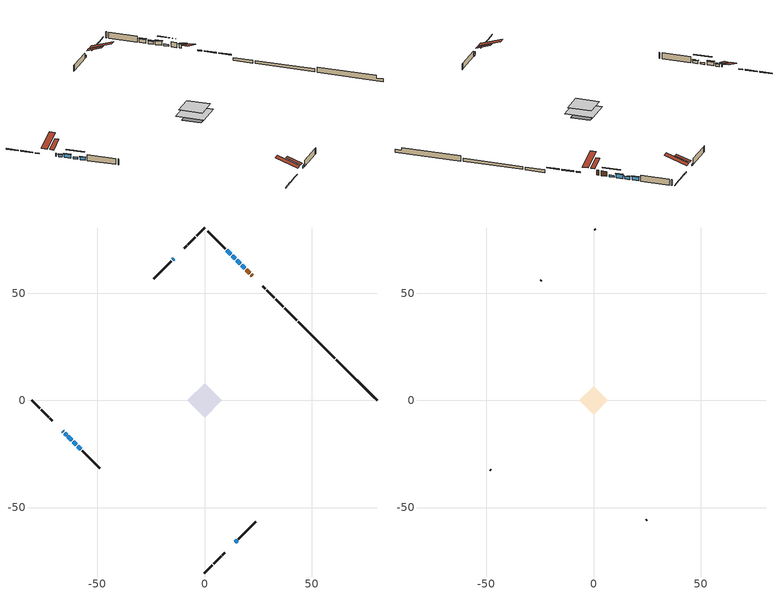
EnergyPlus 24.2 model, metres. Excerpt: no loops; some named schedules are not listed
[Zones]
conditioned space
 floor adiabatic (Floor2 construction): -5.04,0 0,5.04 5.04,0 0,-5.04 z0.91
 floor adiabatic (Floor3 construction): -3.81,0 0,3.81 3.81,0 0,-3.81 z0.91
 floor adiabatic (AdiabaticFloorConstruction): -8.03,0 0,8.03 8.03,0 0,-8.03 z0.91
 floor foundation (Slab1 construction): -4.74,0.86 -0.86,4.74 4.74,-0.86 0.86,-4.74 z-1.28
 floor foundation (Slab2 construction): -5.48,0 0,5.48 5.48,0 0,-5.48 z-1.13
 floor foundation (Slab2 construction 1): -3.13,0 0,3.13 3.13,0 0,-3.13 z-1.13
 wall outside (RimJoist1 construction): 0,-80.58 3.56,-77.02 / -80.58,0 -77.02,-3.56 / 0,80.58 -3.56,77.02 / 36.79,43.78 33.24,47.34 z0.91:1.21
 wall outside (RimJoist2 construction): 4.21,-76.36 7.75,-72.83 / -76.36,-4.21 -72.83,-7.75 / -4.21,76.36 -7.75,72.83 / 32.58,48 29.05,51.53 z0.91:1.21
 wall outside (RimJoist3 construction): 8.4,-72.17 9.55,-71.02 / -72.17,-8.4 -71.02,-9.55 / -8.4,72.17 -9.55,71.02 / 28.39,52.19 27.24,53.33 z0.91:1.21
 wall outside (AdiabaticWallConstruction 1): 22.42,58.16 21.82,58.75 / 21.17,59.41 19.47,61.1 z0.91:2.94
 wall outside (AdiabaticWallConstruction): -66.2,-14.37 -66.05,-14.53 z0.91:2.13; -65.39,-15.18 -64.42,-16.15 z0.91:1.85; -63.77,-16.81 -61.9,-18.68 / 12.25,68.32 10.38,70.19 z0.91:2.43; 18.82,61.76 17.45,63.12 / -61.24,-19.33 -59.88,-20.7 z0.91:1.67; 16.8,63.78 15,65.58 z0.91:2.59; 14.34,66.23 12.91,67.67 / -59.22,-21.36 -57.78,-22.79 z0.91:2.05; -14.37,66.2 -14.86,65.71 z0.91:1.5; 14.38,-66.2 15.2,-65.37 z0.91:1.93
 wall outside (Wall1 construction): 15.86,-64.72 24.04,-56.53 / -57.13,-23.45 -48.94,-31.63 / -15.52,65.06 -23.7,56.88 / 9.73,70.85 1.54,79.03 z0.91:3.35
 wall foundation (FoundationWall1 construction): 61.61,18.97,-1.28 61.61,18.97,0.91 78.68,1.9,0.91 78.68,1.9,-0.19 80.58,0,-0.19 80.58,0,-1.28
 wall foundation (FoundationWall2 construction): 60.95,19.62 43.71,36.87 z-1.13:0.03
 wall foundation (FoundationWall3 construction): 43.05,37.52 37.45,43.13 z-1.13:0.03
 window (WindowConstruction 8): -66.2,-14.38 -66.05,-14.53 z0.91:2.13
 window (WindowConstruction 6): -65.39,-15.18 -64.42,-16.15 z0.91:1.85
 window (WindowConstruction 7): -63.77,-16.81 -61.9,-18.68 z0.91:2.43
 window (WindowConstruction 9): 18.82,61.76 17.45,63.12 z0.91:1.67
 window (WindowConstruction 10): -61.24,-19.33 -59.88,-20.7 z0.91:1.67
 window (WindowConstruction): 16.79,63.78 15,65.58 z0.91:2.59
 window (WindowConstruction 1): 14.34,66.23 12.91,67.67 z0.91:2.05
 window (WindowConstruction 2): 12.25,68.33 10.38,70.19 z0.91:2.43
 window (WindowConstruction 3): -14.38,66.2 -14.86,65.71 z0.91:1.5
 window (WindowConstruction 4): 14.38,-66.2 15.2,-65.37 z0.91:1.92
 window (WindowConstruction 5): -59.22,-21.36 -57.78,-22.79 z0.91:2.05
 door (Door): 22.42,58.16 21.82,58.75 z0.91:2.94
 door (Door 1): 21.17,59.41 19.47,61.1 z0.91:2.94
 ceiling adiabatic (AdiabaticFloorConstruction): 0,-8.03 8.03,0 0,8.03 -8.03,0 z0.91
 roof outside (Roof2 construction): 13.72,-66.86,3.35 9.43,-62.57,5.37 8.31,-63.7,5.37 12.59,-67.99,3.35; -66.86,-13.72,3.35 -62.57,-9.43,5.37 -63.7,-8.31,5.37 -67.99,-12.59,3.35; -13.72,66.86,3.35 -9.43,62.57,5.37 -8.31,63.7,5.37 -12.59,67.99,3.35; 23.07,57.5,3.35 18.79,53.22,5.37 19.92,52.09,5.37 24.2,56.37,3.35
attic - vented
 floor to conditioned space (Floor1 construction Reversed): -6.72,0 0,6.72 6.72,0 0,-6.72 z3.35
 wall outside (Wall2 construction): 24.7,-55.88 24.93,-55.65 / -48.29,-32.29 -48.06,-32.52 / -24.36,56.22 -24.59,55.99 / 0.89,79.69 0.66,79.92 z0.91:3.35
 roof outside (Roof1 construction): 11.93,-68.64,3.35 5.39,-62.1,6.43 3.66,-63.82,6.43 10.21,-70.37,3.35; -68.64,-11.93,3.35 -62.1,-5.39,6.43 -63.82,-3.66,6.43 -70.37,-10.21,3.35; -11.93,68.64,3.35 -5.39,62.1,6.43 -3.66,63.82,6.43 -10.21,70.37,3.35; 24.86,55.72,3.35 18.31,49.17,6.43 20.04,47.45,6.43 26.58,53.99,3.35
shading: -64.28,-16.3 -65.53,-15.04 -65.83,-15.33 -64.57,-16.59 z2.05; -61.76,-18.82 -63.91,-16.67 -64.2,-16.96 -62.05,-19.11 z2.64; 15.48,65.1 20.79,59.79 21.08,60.08 15.77,65.39 z4.46; -57.9,-22.67 -63.21,-17.36 -63.5,-17.65 -58.2,-22.96 z4.46; 14.86,65.72 16.94,63.64 17.23,63.93 15.15,66.01 z2.79; 12.76,67.81 14.48,66.09 14.78,66.38 13.06,68.1 z2.25; 10.24,70.33 12.39,68.18 12.68,68.47 10.53,70.63 z2.64; -15,65.57 -14.23,66.34 -14.52,66.63 -15.29,65.86 z1.7; 15.34,-65.23 14.23,-66.34 14.52,-66.63 15.63,-65.52 z2.13; -57.64,-22.93 -59.36,-21.21 -59.65,-21.5 -57.93,-23.22 z2.25
[Building]
Building 1: Terrain=Suburbs
[Site:Location]
Erieau AUT_ON: Latitude {deg}=42.25; Longitude {deg}=-81.9; Time Zone {hr}=-5; Elevation {m}=178; Keep Site Location Information=Yes
[Site:GroundTemperature:Shallow]
5.2292, 3.30147, 3.1471, 4.0619, 7.73432, 11.3896, 14.5586, 16.5661, 16.7366, 15.1039, 12.0157, 8.47254
[Site:WaterMainsTemperature]
Calculation Method=Schedule; Temperature Schedule=mains temperature schedule
[Material] Roughness=Rough; Thermal Absorptance=0.9
Name | Thickness {m} | Conductivity {W/m-K} | Density {kg/m3} | Specific Heat {J/kg-K} | Solar Absorptance | Visible Absorptance
asphalt or fiberglass shingles | 0.00635 | 0.162714 | 1121.4 | 1465.45 | 0.4 | 0.4
ceiling loosefill ins | 0.0846667 | 0.0480833 | 16.02 | 1046.75 | 0.7 | 0.7
ceiling stud and cavity | 0.1397 | 0.1119 | 65.682 | 1177.47 | 0.7 | 0.7
concrete 4.0 in. | 0.1016 | 1.803125 | 2242.8 | 837.4 | 0.7 | 0.7
concrete 8.0 in. | 0.2032 | 1.803125 | 2242.8 | 837.4 | 0.7 | 0.7
door material | 0.04445 | 0.188738 | 512.64 | 1214.23 | 0.7 | 0.7
door material 1 | 0.04445 | 0.053851 | 512.64 | 1214.23 | 0.7 | 0.7
exterior vertical ins | 0.0313123 | 0.029427 | 32.04 | 1214.23 | 0.7 | 0.7
exterior vertical ins 1 | 0.0173067 | 0.029427 | 32.04 | 1214.23 | 0.7 | 0.7
exterior vertical ins 2 | 0.0655474 | 0.029427 | 32.04 | 1214.23 | 0.7 | 0.7
floor covering | 0.0127 | 9.015625 | 54.468 | 1339.84 | 0.6 | 0.6
floor covering 1 | 0.0127 | 0.0433444 | 54.468 | 1339.84 | 0.6 | 0.6
floor rigid ins; wall rigid ins | 0.512978 | 0.029427 | 32.04 | 1214.23 | 0.7 | 0.7
floor stud and cavity | 0.0889 | 0.340671 | 50.32683 | 1063.81 | 0.7 | 0.7
floor stud and cavity 1 | 0.0889 | 0.342986 | 50.32683 | 1063.81 | 0.7 | 0.7
floor stud and cavity 2 | 0.1397 | 1.75129 | 37.0049 | 1207.88 | 0.7 | 0.7
furniture material conditioned space 1 | 0.1524 | 0.115458 | 640.8 | 1214.23 | 0.6 | 0.6
gypsum board | 0.0127 | 0.160291 | 801 | 837.4 | 0.6 | 0.6
gypsum board 1 | 0.0127 | 0.160291 | 801 | 837.4 | 0.7 | 0.7
osb sheathing 0.5 in. | 0.0127 | 0.115458 | 512.64 | 1214.23 | 0.7 | 0.7
osb sheathing 0.75 in. | 0.01905 | 0.115458 | 512.64 | 1214.23 | 0.7 | 0.7
osb sheathing 2.0 in. | 0.0508 | 0.115458 | 512.64 | 1214.23 | 0.7 | 0.7
rim joist stud and cavity | 0.0508 | 0.107068 | 50.32683 | 1063.81 | 0.6 | 0.6
rim joist stud and cavity 1 | 0.0508 | 0.0296939 | 125.044 | 1163.47 | 0.6 | 0.6
rim joist stud and cavity 2 | 0.0508 | 0.194335 | 50.32683 | 1063.81 | 0.6 | 0.6
roof rigid ins | 0.051816 | 0.029427 | 32.04 | 1214.23 | 0.7 | 0.7
roof stud and cavity | 0.2032 | 0.213 | 78.34581 | 1123.46 | 0.7 | 0.7
slab rigid ins | 0.00124462 | 0.029427 | 32.04 | 1214.23 | 0.7 | 0.7
wall stud and cavity | 0.1397 | 0.0929022 | 139.0536 | 1170.24 | 0.7 | 0.7
wall stud and cavity 1 | 0.0889 | 6.1454 | 50.32683 | 1063.81 | 0.6 | 0.6
wall stud and cavity 2 | 0.0889 | 0.380278 | 52.3479 | 1209.89 | 0.7 | 0.7
wall stud and cavity 3 | 0.0889 | 0.391764 | 83.0341 | 1211.67 | 0.7 | 0.7
wood siding | 0.0254 | 0.102417 | 544.68 | 1172.36 | 0.4 | 0.4
wood siding 1 | 0.00254 | 0.102417 | 544.68 | 1172.36 | 0.4 | 0.4
wood siding 2; wood siding 3; wood siding 4 | 0.0254 | 0.102417 | 544.68 | 1172.36 | 0.7 | 0.7
[WindowMaterial:SimpleGlazingSystem]
Name | U-Factor {W/m2-K} | Solar Heat Gain Coefficient
WindowMaterial | 2.87988 | 0.7
WindowMaterial 1 | 2.93212 | 0.65
WindowMaterial 2 | 2.907136 | 0.68
WindowMaterial 3 | 2.99685 | 0.58
WindowMaterial 4 | 2.93155 | 0.66
WindowMaterial 5 | 2.96789 | 0.62
WindowMaterial 6 | 6.92943 | 0.69
WindowMaterial 7 | 2.95937 | 0.63
[Construction]
AdiabaticFloorConstruction: floor stud and cavity 2, floor rigid ins, osb sheathing 0.75 in., floor covering 1
AdiabaticWallConstruction: wood siding 3, wall rigid ins, wall stud and cavity 2, gypsum board
AdiabaticWallConstruction 1: wood siding 4, wall rigid ins, wall stud and cavity 2, gypsum board
Door: door material
Door 1: door material 1
Floor1 construction Reversed: gypsum board, ceiling stud and cavity, ceiling loosefill ins
Floor2 construction: floor stud and cavity, floor covering
Floor3 construction: floor stud and cavity 1, floor covering
FoundationWall1 construction; FoundationWall2 construction; FoundationWall3 construction: concrete 8.0 in., gypsum board 1
furniture construction conditioned space 1: furniture material conditioned space 1
PartitionWallConstruction: gypsum board, wall stud and cavity 3, gypsum board
RimJoist1 construction: wood siding 2, rim joist stud and cavity
RimJoist2 construction: wood siding 2, osb sheathing 2.0 in., rim joist stud and cavity 1
RimJoist3 construction: wood siding 2, rim joist stud and cavity 2
Roof1 construction: asphalt or fiberglass shingles
Roof2 construction: asphalt or fiberglass shingles, roof rigid ins, osb sheathing 0.75 in., roof stud and cavity, gypsum board
Slab1 construction: slab rigid ins, concrete 4.0 in.
Slab2 construction; Slab2 construction 1: concrete 4.0 in.
Wall1 construction: wood siding, osb sheathing 0.5 in., wall stud and cavity, gypsum board
Wall2 construction: wood siding 1, wall stud and cavity 1
WindowConstruction: WindowMaterial
WindowConstruction 1; WindowConstruction 5: WindowMaterial 1
WindowConstruction 10; WindowConstruction 9: WindowMaterial 7
WindowConstruction 2; WindowConstruction 7: WindowMaterial 2
WindowConstruction 3: WindowMaterial 3
WindowConstruction 4: WindowMaterial 4
WindowConstruction 6: WindowMaterial 5
WindowConstruction 8: WindowMaterial 6
[Zone] Multiplier=1; Part of Total Floor Area=Yes
Name | Volume {m3}
attic - vented | 45.2477
conditioned space | 542.3
[Space]
Name | Zone | Volume {m3}
attic - vented 1 | attic - vented | 45.2477
conditioned space 1 | conditioned space | 542.3
[ZoneInfiltration:EffectiveLeakageArea]
infil attic - vented 1: Zone or Space=attic - vented 1; Schedule=Always On Discrete; Effective Air Leakage Area {cm2}=4335.84; Stack Coefficient=0.000384137; Wind Coefficient=1.32423e-05
[ZoneMixing]
whole house fan mix: Zone or Space=attic - vented; Schedule=Always On Continuous; Design Flow Rate Calculation Method=Flow/Zone; Design Flow Rate {m3/s}=0; Source Zone or Space=conditioned space
[SurfaceProperty:ExposedFoundationPerimeter] Exposed Perimeter Calculation Method=TotalExposedPerimeter
Name | Total Exposed Perimeter {m}
Slab1 | 26.822
Slab2 | 24.384
Slab2 1 | 7.92501
[InternalMass] Zone or ZoneList=conditioned space; Space or SpaceList=conditioned space 1
Name | Construction | Surface Area {m2}
furniture mass conditioned space 1 | furniture construction conditioned space 1 | 132.768
partition wall mass | PartitionWallConstruction | 252.2
[Lights]
interior lighting: Zone or ZoneList or Space or SpaceList=conditioned space 1; Schedule=interior lighting schedule; Design Level Calculation Method=LightingLevel; Lighting Level {W}=343.2; Return Air Fraction=0; Fraction Radiant=0.6; Fraction Visible=0.2; Fraction Replaceable=1
[People]
occupants: Zone or ZoneList or Space or SpaceList=conditioned space 1; Number of People Schedule=occupants schedule; Number of People Calculation Method=People; Number of People=3; Fraction Radiant=0.314171; Sensible Heat Fraction=0.56303; Activity Level Schedule=occupants activity schedule; Carbon Dioxide Generation Rate {m3/s-W}=0; Enable ASHRAE 55 Comfort Warnings=No; Mean Radiant Temperature Calculation Type=EnclosureAveraged
[ElectricEquipment] Zone or ZoneList or Space or SpaceList=conditioned space 1; Design Level Calculation Method=EquipmentLevel
Name | Schedule | Design Level {W} | Fraction Latent | Fraction Radiant | Fraction Lost
clothes dryer | clothes dryer schedule | 140.772 | 0.015 | 0.081 | 0.85
clothes washer | clothes washer schedule | 32.1985 | 0.03 | 0.162 | 0.7
cooking range | cooking range schedule | 215.147 | 0.08 | 0.432 | 0.2
dishwasher | dishwasher schedule | 66.8632 | 0.3 | 0.18 | 0.4
fridge | fridge schedule | 72.9452 | 0 | 0.6 | 0
mech vent bath fan 0 | mech vent bath fan 0 schedule | 50.2 | 0 | 0 | 1
mech vent bath fan 1 | mech vent bath fan 1 schedule | 50.2 | 0 | 0 | 1
mech vent house fan | mech vent house fan schedule | 0 | 0 | 0 | 1
mech vent house fan cfis | mech vent house fan cfis schedule | 0 | 0 | 0 | 0
misc plug loads | misc plug loads schedule | 494.7 | 0.045 | 0.513 | 0.1
whole house fan | Always On Discrete | 0 | 0 | 0 | 1
[OtherEquipment] Zone or ZoneList or Space or SpaceList=conditioned space 1; Design Level Calculation Method=EquipmentLevel
Name | Fuel Type | Schedule | Design Level {W} | Fraction Latent | Fraction Radiant | Fraction Lost
clothes dryer 1 | Electricity | clothes dryer schedule | 0 | 0.015 | 0.081 | 0.85
cooking range 1 | Electricity | cooking range schedule | 0 | 0.08 | 0.432 | 0.2
general water use latent | None | general water use schedule | 62.594 | 1 | 0 | 0
general water use sensible | None | general water use schedule | -61.6891 | 0 | 0.6 | 0
mech vent house fan latent load | None | Always On Discrete | 0 | 1 | 0 | 0
mech vent house fan sensible load | None | Always On Discrete | 0 | 0 | 0 | 0
water heater energy adjustment1 | NaturalGas | Always On Discrete | 0.01 | 0 | 0 | 1
[ZoneInfiltration:DesignFlowRate] Zone or ZoneList or Space or SpaceList=conditioned space 1; Schedule=Always On Discrete; Design Flow Rate Calculation Method=Flow/Zone; Design Flow Rate {m3/s}=0
infil flow; natural vent flow; whole house fan flow
[Foundation:Kiva] Initial Indoor Air Temperature {C}=18; Wall Depth Below Slab {m}=0.2032; Custom Block X Position 1 {m}=0.2159; Custom Block Z Position 1 {m}=0
Name | Wall Height Above Grade {m} | Custom Block Material Name 1 | Custom Block Depth 1 {m}
Foundation Kiva 1 | 0.90998 | exterior vertical ins | 2.189988
Foundation Kiva 2 | 0.0300228 | exterior vertical ins 1 | 1.16001
Foundation Kiva 3 | 0.0300228 | exterior vertical ins 2 | 1.16001
[Foundation:Kiva:Settings]
Soil Conductivity {W/m-K}=0.849921; Soil Density {kg/m3}=1842.3; Soil Specific Heat {J/kg-K}=418.7; Ground Solar Absorptivity=0.9; Ground Thermal Absorptivity=0.9; Ground Surface Roughness {m}=0.03; Far-Field Width {m}=40; Deep-Ground Boundary Condition=ZeroFlux; Deep-Ground Depth {m}=40; Minimum Cell Dimension {m}=0.2; Maximum Cell Growth Coefficient=3; Simulation Timestep=Timestep
[Exterior:Lights]
exterior lighting: Schedule=exterior lighting schedule; Design Level {W}=75.6
[Schedule:Constant]
Name | Hourly Value
Always On Continuous; mech vent house fan schedule; mech vent house fan cfis schedule; Always On Discrete | 1
occupants activity schedule | 117.228
fridge schedule | 0
[Schedule:Week:Daily]
interior lighting schedule Week Rule - Jan1-Jan27: interior lighting schedule day, interior lighting schedule day, interior lighting schedule day, interior lighting schedule day, interior lighting schedule day, interior lighting schedule day, interior lighting schedule day, interior lighting schedule default day, interior lighting schedule default day, interior lighting schedule default day, interior lighting schedule default day, interior lighting schedule default day
interior lighting schedule Week Rule - Jan28-Feb3: interior lighting schedule day, interior lighting schedule day, interior lighting schedule day, interior lighting schedule day, interior lighting schedule day 1, interior lighting schedule day 1, interior lighting schedule day 1, interior lighting schedule default day, interior lighting schedule default day, interior lighting schedule default day, interior lighting schedule default day, interior lighting schedule default day
interior lighting schedule Week Rule - Feb4-Feb24: interior lighting schedule day 1, interior lighting schedule day 1, interior lighting schedule day 1, interior lighting schedule day 1, interior lighting schedule day 1, interior lighting schedule day 1, interior lighting schedule day 1, interior lighting schedule default day, interior lighting schedule default day, interior lighting schedule default day, interior lighting schedule default day, interior lighting schedule default day
interior lighting schedule Week Rule - Feb25-Mar3: interior lighting schedule day 1, interior lighting schedule day 1, interior lighting schedule day 1, interior lighting schedule day 1, interior lighting schedule day 2, interior lighting schedule day 2, interior lighting schedule day 2, interior lighting schedule default day, interior lighting schedule default day, interior lighting schedule default day, interior lighting schedule default day, interior lighting schedule default day
interior lighting schedule Week Rule - Mar4-Mar31: interior lighting schedule day 2, interior lighting schedule day 2, interior lighting schedule day 2, interior lighting schedule day 2, interior lighting schedule day 2, interior lighting schedule day 2, interior lighting schedule day 2, interior lighting schedule default day, interior lighting schedule default day, interior lighting schedule default day, interior lighting schedule default day, interior lighting schedule default day
interior lighting schedule Week Rule - Apr1-Apr28: interior lighting schedule day 3, interior lighting schedule day 3, interior lighting schedule day 3, interior lighting schedule day 3, interior lighting schedule day 3, interior lighting schedule day 3, interior lighting schedule day 3, interior lighting schedule default day, interior lighting schedule default day, interior lighting schedule default day, interior lighting schedule default day, interior lighting schedule default day
interior lighting schedule Week Rule - Apr29-May5: interior lighting schedule day 3, interior lighting schedule day 3, interior lighting schedule day 4, interior lighting schedule day 4, interior lighting schedule day 4, interior lighting schedule day 4, interior lighting schedule day 4, interior lighting schedule default day, interior lighting schedule default day, interior lighting schedule default day, interior lighting schedule default day, interior lighting schedule default day
interior lighting schedule Week Rule - May6-May26: interior lighting schedule day 4, interior lighting schedule day 4, interior lighting schedule day 4, interior lighting schedule day 4, interior lighting schedule day 4, interior lighting schedule day 4, interior lighting schedule day 4, interior lighting schedule default day, interior lighting schedule default day, interior lighting schedule default day, interior lighting schedule default day, interior lighting schedule default day
interior lighting schedule Week Rule - May27-Jun2: interior lighting schedule day 4, interior lighting schedule day 4, interior lighting schedule day 4, interior lighting schedule day 4, interior lighting schedule day 4, interior lighting schedule day 5, interior lighting schedule day 5, interior lighting schedule default day, interior lighting schedule default day, interior lighting schedule default day, interior lighting schedule default day, interior lighting schedule default day
interior lighting schedule Week Rule - Jun3-Jun30: interior lighting schedule day 5, interior lighting schedule day 5, interior lighting schedule day 5, interior lighting schedule day 5, interior lighting schedule day 5, interior lighting schedule day 5, interior lighting schedule day 5, interior lighting schedule default day, interior lighting schedule default day, interior lighting schedule default day, interior lighting schedule default day, interior lighting schedule default day
interior lighting schedule Week Rule - Jul1-Jul28: interior lighting schedule day 6, interior lighting schedule day 6, interior lighting schedule day 6, interior lighting schedule day 6, interior lighting schedule day 6, interior lighting schedule day 6, interior lighting schedule day 6, interior lighting schedule default day, interior lighting schedule default day, interior lighting schedule default day, interior lighting schedule default day, interior lighting schedule default day
interior lighting schedule Week Rule - Jul29-Aug4: interior lighting schedule day 6, interior lighting schedule day 6, interior lighting schedule day 6, interior lighting schedule day 7, interior lighting schedule day 7, interior lighting schedule day 7, interior lighting schedule day 7, interior lighting schedule default day, interior lighting schedule default day, interior lighting schedule default day, interior lighting schedule default day, interior lighting schedule default day
interior lighting schedule Week Rule - Aug5-Aug25: interior lighting schedule day 7, interior lighting schedule day 7, interior lighting schedule day 7, interior lighting schedule day 7, interior lighting schedule day 7, interior lighting schedule day 7, interior lighting schedule day 7, interior lighting schedule default day, interior lighting schedule default day, interior lighting schedule default day, interior lighting schedule default day, interior lighting schedule default day
interior lighting schedule Week Rule - Aug26-Sep1: interior lighting schedule day 7, interior lighting schedule day 7, interior lighting schedule day 7, interior lighting schedule day 7, interior lighting schedule day 7, interior lighting schedule day 7, interior lighting schedule day 8, interior lighting schedule default day, interior lighting schedule default day, interior lighting schedule default day, interior lighting schedule default day, interior lighting schedule default day
interior lighting schedule Week Rule - Sep2-Sep29: interior lighting schedule day 8, interior lighting schedule day 8, interior lighting schedule day 8, interior lighting schedule day 8, interior lighting schedule day 8, interior lighting schedule day 8, interior lighting schedule day 8, interior lighting schedule default day, interior lighting schedule default day, interior lighting schedule default day, interior lighting schedule default day, interior lighting schedule default day
interior lighting schedule Week Rule - Sep30-Oct6: interior lighting schedule day 8, interior lighting schedule day 9, interior lighting schedule day 9, interior lighting schedule day 9, interior lighting schedule day 9, interior lighting schedule day 9, interior lighting schedule day 9, interior lighting schedule default day, interior lighting schedule default day, interior lighting schedule default day, interior lighting schedule default day, interior lighting schedule default day
interior lighting schedule Week Rule - Oct7-Oct27: interior lighting schedule day 9, interior lighting schedule day 9, interior lighting schedule day 9, interior lighting schedule day 9, interior lighting schedule day 9, interior lighting schedule day 9, interior lighting schedule day 9, interior lighting schedule default day, interior lighting schedule default day, interior lighting schedule default day, interior lighting schedule default day, interior lighting schedule default day
interior lighting schedule Week Rule - Oct28-Nov3: interior lighting schedule day 9, interior lighting schedule day 9, interior lighting schedule day 9, interior lighting schedule day 9, interior lighting schedule day 10, interior lighting schedule day 10, interior lighting schedule day 10, interior lighting schedule default day, interior lighting schedule default day, interior lighting schedule default day, interior lighting schedule default day, interior lighting schedule default day
interior lighting schedule Week Rule - Nov4-Nov24: interior lighting schedule day 10, interior lighting schedule day 10, interior lighting schedule day 10, interior lighting schedule day 10, interior lighting schedule day 10, interior lighting schedule day 10, interior lighting schedule day 10, interior lighting schedule default day, interior lighting schedule default day, interior lighting schedule default day, interior lighting schedule default day, interior lighting schedule default day
interior lighting schedule Week Rule - Nov25-Dec1: interior lighting schedule day 10, interior lighting schedule day 10, interior lighting schedule day 10, interior lighting schedule day 10, interior lighting schedule day 10, interior lighting schedule day 10, interior lighting schedule day 11, interior lighting schedule default day, interior lighting schedule default day, interior lighting schedule default day, interior lighting schedule default day, interior lighting schedule default day
interior lighting schedule Week Rule - Dec2-Dec31: interior lighting schedule day 11, interior lighting schedule day 11, interior lighting schedule day 11, interior lighting schedule day 11, interior lighting schedule day 11, interior lighting schedule day 11, interior lighting schedule day 11, interior lighting schedule default day, interior lighting schedule default day, interior lighting schedule default day, interior lighting schedule default day, interior lighting schedule default day
occupants schedule Week Rule - Jan1-Dec31: occupants schedule day, occupants schedule day, occupants schedule day, occupants schedule day, occupants schedule day, occupants schedule day, occupants schedule day, occupants schedule default day, occupants schedule default day, occupants schedule default day, occupants schedule default day, occupants schedule default day
clothes dryer schedule Week Rule - Jan1-Dec31: clothes dryer schedule day, clothes dryer schedule day, clothes dryer schedule day, clothes dryer schedule day, clothes dryer schedule day, clothes dryer schedule day, clothes dryer schedule day, clothes dryer schedule default day, clothes dryer schedule default day, clothes dryer schedule default day, clothes dryer schedule default day, clothes dryer schedule default day
clothes washer schedule Week Rule - Jan1-Dec31: clothes washer schedule day, clothes washer schedule day, clothes washer schedule day, clothes washer schedule day, clothes washer schedule day, clothes washer schedule day, clothes washer schedule day, clothes washer schedule default day, clothes washer schedule default day, clothes washer schedule default day, clothes washer schedule default day, clothes washer schedule default day
cooking range schedule Week Rule - Jan1-Dec31: cooking range schedule day, cooking range schedule day, cooking range schedule day, cooking range schedule day, cooking range schedule day, cooking range schedule day, cooking range schedule day, cooking range schedule default day, cooking range schedule default day, cooking range schedule default day, cooking range schedule default day, cooking range schedule default day
dishwasher schedule Week Rule - Jan1-Dec31: dishwasher schedule day, dishwasher schedule day, dishwasher schedule day, dishwasher schedule day, dishwasher schedule day, dishwasher schedule day, dishwasher schedule day, dishwasher schedule default day, dishwasher schedule default day, dishwasher schedule default day, dishwasher schedule default day, dishwasher schedule default day
mech vent bath fan 0 schedule Week Rule - Jan1-Dec31: mech vent bath fan 0 schedule day, mech vent bath fan 0 schedule day, mech vent bath fan 0 schedule day, mech vent bath fan 0 schedule day, mech vent bath fan 0 schedule day, mech vent bath fan 0 schedule day, mech vent bath fan 0 schedule day, mech vent bath fan 0 schedule default day, mech vent bath fan 0 schedule default day, mech vent bath fan 0 schedule default day, mech vent bath fan 0 schedule default day, mech vent bath fan 0 schedule default day
mech vent bath fan 1 schedule Week Rule - Jan1-Dec31: mech vent bath fan 1 schedule day, mech vent bath fan 1 schedule day, mech vent bath fan 1 schedule day, mech vent bath fan 1 schedule day, mech vent bath fan 1 schedule day, mech vent bath fan 1 schedule day, mech vent bath fan 1 schedule day, mech vent bath fan 1 schedule default day, mech vent bath fan 1 schedule default day, mech vent bath fan 1 schedule default day, mech vent bath fan 1 schedule default day, mech vent bath fan 1 schedule default day
misc plug loads schedule Week Rule - Jan1-Dec31: misc plug loads schedule day, misc plug loads schedule day, misc plug loads schedule day, misc plug loads schedule day, misc plug loads schedule day, misc plug loads schedule day, misc plug loads schedule day, misc plug loads schedule default day, misc plug loads schedule default day, misc plug loads schedule default day, misc plug loads schedule default day, misc plug loads schedule default day
general water use schedule Week Rule - Jan1-Dec31: general water use schedule day, general water use schedule day, general water use schedule day, general water use schedule day, general water use schedule day, general water use schedule day, general water use schedule day, general water use schedule default day, general water use schedule default day, general water use schedule default day, general water use schedule default day, general water use schedule default day
exterior lighting schedule Week Rule - Jan1-Jan27: exterior lighting schedule day, exterior lighting schedule day, exterior lighting schedule day, exterior lighting schedule day, exterior lighting schedule day, exterior lighting schedule day, exterior lighting schedule day, exterior lighting schedule default day, exterior lighting schedule default day, exterior lighting schedule default day, exterior lighting schedule default day, exterior lighting schedule default day
exterior lighting schedule Week Rule - Jan28-Feb3: exterior lighting schedule day, exterior lighting schedule day, exterior lighting schedule day, exterior lighting schedule day, exterior lighting schedule day 1, exterior lighting schedule day 1, exterior lighting schedule day 1, exterior lighting schedule default day, exterior lighting schedule default day, exterior lighting schedule default day, exterior lighting schedule default day, exterior lighting schedule default day
exterior lighting schedule Week Rule - Feb4-Feb24: exterior lighting schedule day 1, exterior lighting schedule day 1, exterior lighting schedule day 1, exterior lighting schedule day 1, exterior lighting schedule day 1, exterior lighting schedule day 1, exterior lighting schedule day 1, exterior lighting schedule default day, exterior lighting schedule default day, exterior lighting schedule default day, exterior lighting schedule default day, exterior lighting schedule default day
exterior lighting schedule Week Rule - Feb25-Mar3: exterior lighting schedule day 1, exterior lighting schedule day 1, exterior lighting schedule day 1, exterior lighting schedule day 1, exterior lighting schedule day 2, exterior lighting schedule day 2, exterior lighting schedule day 2, exterior lighting schedule default day, exterior lighting schedule default day, exterior lighting schedule default day, exterior lighting schedule default day, exterior lighting schedule default day
exterior lighting schedule Week Rule - Mar4-Mar31: exterior lighting schedule day 2, exterior lighting schedule day 2, exterior lighting schedule day 2, exterior lighting schedule day 2, exterior lighting schedule day 2, exterior lighting schedule day 2, exterior lighting schedule day 2, exterior lighting schedule default day, exterior lighting schedule default day, exterior lighting schedule default day, exterior lighting schedule default day, exterior lighting schedule default day
exterior lighting schedule Week Rule - Apr1-Apr28: exterior lighting schedule day 3, exterior lighting schedule day 3, exterior lighting schedule day 3, exterior lighting schedule day 3, exterior lighting schedule day 3, exterior lighting schedule day 3, exterior lighting schedule day 3, exterior lighting schedule default day, exterior lighting schedule default day, exterior lighting schedule default day, exterior lighting schedule default day, exterior lighting schedule default day
exterior lighting schedule Week Rule - Apr29-May5: exterior lighting schedule day 3, exterior lighting schedule day 3, exterior lighting schedule day 4, exterior lighting schedule day 4, exterior lighting schedule day 4, exterior lighting schedule day 4, exterior lighting schedule day 4, exterior lighting schedule default day, exterior lighting schedule default day, exterior lighting schedule default day, exterior lighting schedule default day, exterior lighting schedule default day
exterior lighting schedule Week Rule - May6-May26: exterior lighting schedule day 4, exterior lighting schedule day 4, exterior lighting schedule day 4, exterior lighting schedule day 4, exterior lighting schedule day 4, exterior lighting schedule day 4, exterior lighting schedule day 4, exterior lighting schedule default day, exterior lighting schedule default day, exterior lighting schedule default day, exterior lighting schedule default day, exterior lighting schedule default day
exterior lighting schedule Week Rule - May27-Jun2: exterior lighting schedule day 4, exterior lighting schedule day 4, exterior lighting schedule day 4, exterior lighting schedule day 4, exterior lighting schedule day 4, exterior lighting schedule day 5, exterior lighting schedule day 5, exterior lighting schedule default day, exterior lighting schedule default day, exterior lighting schedule default day, exterior lighting schedule default day, exterior lighting schedule default day
exterior lighting schedule Week Rule - Jun3-Jun30: exterior lighting schedule day 5, exterior lighting schedule day 5, exterior lighting schedule day 5, exterior lighting schedule day 5, exterior lighting schedule day 5, exterior lighting schedule day 5, exterior lighting schedule day 5, exterior lighting schedule default day, exterior lighting schedule default day, exterior lighting schedule default day, exterior lighting schedule default day, exterior lighting schedule default day
exterior lighting schedule Week Rule - Jul1-Jul28: exterior lighting schedule day 6, exterior lighting schedule day 6, exterior lighting schedule day 6, exterior lighting schedule day 6, exterior lighting schedule day 6, exterior lighting schedule day 6, exterior lighting schedule day 6, exterior lighting schedule default day, exterior lighting schedule default day, exterior lighting schedule default day, exterior lighting schedule default day, exterior lighting schedule default day
exterior lighting schedule Week Rule - Jul29-Aug4: exterior lighting schedule day 6, exterior lighting schedule day 6, exterior lighting schedule day 6, exterior lighting schedule day 7, exterior lighting schedule day 7, exterior lighting schedule day 7, exterior lighting schedule day 7, exterior lighting schedule default day, exterior lighting schedule default day, exterior lighting schedule default day, exterior lighting schedule default day, exterior lighting schedule default day
[Schedule:Year]
interior lighting schedule: interior lighting schedule Week Rule - Jan1-Jan27, 1, 1, 1, 27, interior lighting schedule Week Rule - Jan28-Feb3, 1, 28, 2, 3, interior lighting schedule Week Rule - Feb4-Feb24, 2, 4, 2, 24, interior lighting schedule Week Rule - Feb25-Mar3, 2, 25, 3, 3, interior lighting schedule Week Rule - Mar4-Mar31, 3, 4, 3, 31, interior lighting schedule Week Rule - Apr1-Apr28, 4, 1, 4, 28, interior lighting schedule Week Rule - Apr29-May5, 4, 29, 5, 5, interior lighting schedule Week Rule - May6-May26, 5, 6, 5, 26, interior lighting schedule Week Rule - May27-Jun2, 5, 27, 6, 2, interior lighting schedule Week Rule - Jun3-Jun30, 6, 3, 6, 30, interior lighting schedule Week Rule - Jul1-Jul28, 7, 1, 7, 28, interior lighting schedule Week Rule - Jul29-Aug4, 7, 29, 8, 4, interior lighting schedule Week Rule - Aug5-Aug25, 8, 5, 8, 25, interior lighting schedule Week Rule - Aug26-Sep1, 8, 26, 9, 1, interior lighting schedule Week Rule - Sep2-Sep29, 9, 2, 9, 29, interior lighting schedule Week Rule - Sep30-Oct6, 9, 30, 10, 6, interior lighting schedule Week Rule - Oct7-Oct27, 10, 7, 10, 27, interior lighting schedule Week Rule - Oct28-Nov3, 10, 28, 11, 3, interior lighting schedule Week Rule - Nov4-Nov24, 11, 4, 11, 24, interior lighting schedule Week Rule - Nov25-Dec1, 11, 25, 12, 1, interior lighting schedule Week Rule - Dec2-Dec31, 12, 2, 12, 31
occupants schedule: occupants schedule Week Rule - Jan1-Dec31, 1, 1, 12, 31
clothes dryer schedule: clothes dryer schedule Week Rule - Jan1-Dec31, 1, 1, 12, 31
clothes washer schedule: clothes washer schedule Week Rule - Jan1-Dec31, 1, 1, 12, 31
cooking range schedule: cooking range schedule Week Rule - Jan1-Dec31, 1, 1, 12, 31
dishwasher schedule: dishwasher schedule Week Rule - Jan1-Dec31, 1, 1, 12, 31
mech vent bath fan 0 schedule: mech vent bath fan 0 schedule Week Rule - Jan1-Dec31, 1, 1, 12, 31
mech vent bath fan 1 schedule: mech vent bath fan 1 schedule Week Rule - Jan1-Dec31, 1, 1, 12, 31
misc plug loads schedule: misc plug loads schedule Week Rule - Jan1-Dec31, 1, 1, 12, 31
general water use schedule: general water use schedule Week Rule - Jan1-Dec31, 1, 1, 12, 31
exterior lighting schedule: exterior lighting schedule Week Rule - Jan1-Jan27, 1, 1, 1, 27, exterior lighting schedule Week Rule - Jan28-Feb3, 1, 28, 2, 3, exterior lighting schedule Week Rule - Feb4-Feb24, 2, 4, 2, 24, exterior lighting schedule Week Rule - Feb25-Mar3, 2, 25, 3, 3, exterior lighting schedule Week Rule - Mar4-Mar31, 3, 4, 3, 31, exterior lighting schedule Week Rule - Apr1-Apr28, 4, 1, 4, 28, exterior lighting schedule Week Rule - Apr29-May5, 4, 29, 5, 5, exterior lighting schedule Week Rule - May6-May26, 5, 6, 5, 26, exterior lighting schedule Week Rule - May27-Jun2, 5, 27, 6, 2, exterior lighting schedule Week Rule - Jun3-Jun30, 6, 3, 6, 30, exterior lighting schedule Week Rule - Jul1-Jul28, 7, 1, 7, 28, exterior lighting schedule Week Rule - Jul29-Aug4, 7, 29, 8, 4, exterior lighting schedule Week Rule - Aug5-Aug25, 8, 5, 8, 25, exterior lighting schedule Week Rule - Aug26-Sep1, 8, 26, 9, 1, exterior lighting schedule Week Rule - Sep2-Sep29, 9, 2, 9, 29, exterior lighting schedule Week Rule - Sep30-Oct6, 9, 30, 10, 6, exterior lighting schedule Week Rule - Oct7-Oct27, 10, 7, 10, 27, exterior lighting schedule Week Rule - Oct28-Nov3, 10, 28, 11, 3, exterior lighting schedule Week Rule - Nov4-Nov24, 11, 4, 11, 24, exterior lighting schedule Week Rule - Nov25-Dec1, 11, 25, 12, 1, exterior lighting schedule Week Rule - Dec2-Dec31, 12, 2, 12, 31
[Schedule:Compact]
mains temperature schedule: Through: 01/01, For: AllDays, Until: 24:00, 8.89333, Through: 01/02, For: AllDays, Until: 24:00, 8.82722, Through: 01/03, For: AllDays, Until: 24:00, 8.76167, Through: 01/04, For: AllDays, Until: 24:00, 8.69778, Through: 01/05, For: AllDays, Until: 24:00, 8.635, Through: 01/06, For: AllDays, Until: 24:00, 8.57333, Through: 01/07, For: AllDays, Until: 24:00, 8.51333, Through: 01/08, For: AllDays, Until: 24:00, 8.455, Through: 01/09, For: AllDays, Until: 24:00, 8.39778, Through: 01/10, For: AllDays, Until: 24:00, 8.34167, Through: 01/11, For: AllDays, Until: 24:00, 8.28722, Through: 01/12, For: AllDays, Until: 24:00, 8.23444, Through: 01/13, For: AllDays, Until: 24:00, 8.18278, Through: 01/14, For: AllDays, Until: 24:00, 8.13222, Through: 01/15, For: AllDays, Until: 24:00, 8.08389, Through: 01/16, For: AllDays, Until: 24:00, 8.03667, Through: 01/17, For: AllDays, Until: 24:00, 7.99111, Through: 01/18, For: AllDays, Until: 24:00, 7.94667, Through: 01/19, For: AllDays, Until: 24:00, 7.90389, Through: 01/20, For: AllDays, Until: 24:00, 7.86278, Through: 01/21, For: AllDays, Until: 24:00, 7.82333, Through: 01/22, For: AllDays, Until: 24:00, 7.78556, Through: 01/23, For: AllDays, Until: 24:00, 7.74889, Through: 01/24, For: AllDays, Until: 24:00, 7.71444, Through: 01/25, For: AllDays, Until: 24:00, 7.68111, Through: 01/26, For: AllDays, Until: 24:00, 7.64944, Through: 01/27, For: AllDays, Until: 24:00, 7.61944, Through: 01/28, For: AllDays, Until: 24:00, 7.59111, Through: 01/29, For: AllDays, Until: 24:00, 7.56444, Through: 01/30, For: AllDays, Until: 24:00, 7.53944, Through: 01/31, For: AllDays, Until: 24:00, 7.51611, Through: 02/01, For: AllDays, Until: 24:00, 7.49444, Through: 02/02, For: AllDays, Until: 24:00, 7.47389, Through: 02/03, For: AllDays, Until: 24:00, 7.45556, Through: 02/04, For: AllDays, Until: 24:00, 7.43889, Through: 02/05, For: AllDays, Until: 24:00, 7.42389, Through: 02/06, For: AllDays, Until: 24:00, 7.41056, Through: 02/07, For: AllDays, Until: 24:00, 7.39889, Through: 02/08, For: AllDays, Until: 24:00, 7.38833, Through: 02/09, For: AllDays, Until: 24:00, 7.38, Through: 02/10, For: AllDays, Until: 24:00, 7.37389, Through: 02/11, For: AllDays, Until: 24:00, 7.36889, Through: 02/12, For: AllDays, Until: 24:00, 7.36556, Through: 02/13, For: AllDays, Until: 24:00, 7.36389, Through: 02/14, For: AllDays, Until: 24:00, 7.36389, Through: 02/15, For: AllDays, Until: 24:00, 7.36611, Through: 02/16, For: AllDays, Until: 24:00, 7.36944, Through: 02/17, For: AllDays, Until: 24:00, 7.375, Through: 02/18, For: AllDays, Until: 24:00, 7.38167, Through: 02/19, For: AllDays, Until: 24:00, 7.39056, Through: 02/20, For: AllDays, Until: 24:00, 7.40056, Through: 02/21, For: AllDays, Until: 24:00, 7.41278, Through: 02/22, For: AllDays, Until: 24:00, 7.42667, Through: 02/23, For: AllDays, Until: 24:00, 7.44222, Through: 02/24, For: AllDays, Until: 24:00, 7.45889, Through: 02/25, For: AllDays, Until: 24:00, 7.47778, Through: 02/26, For: AllDays, Until: 24:00, 7.49833, Through: 02/27, For: AllDays, Until: 24:00, 7.52056, Through: 02/28, For: AllDays, Until: 24:00, 7.54444, Through: 03/01, For: AllDays, Until: 24:00, 7.56944, Through: 03/02, For: AllDays, Until: 24:00, 7.59667, Through: 03/03, For: AllDays, Until: 24:00, 7.62556, Through: 03/04, For: AllDays, Until: 24:00, 7.65556, Through: 03/05, For: AllDays, Until: 24:00, 7.68778, Through: 03/06, For: AllDays, Until: 24:00, 7.72111, Through: 03/07, For: AllDays, Until: 24:00, 7.75611, Through: 03/08, For: AllDays, Until: 24:00, 7.79278, Through: 03/09, For: AllDays, Until: 24:00, 7.83111, Through: 03/10, For: AllDays, Until: 24:00, 7.87111, Through: 03/11, For: AllDays, Until: 24:00, 7.91222, Through: 03/12, For: AllDays, Until: 24:00, 7.95556, Through: 03/13, For: AllDays, Until: 24:00, 8, Through: 03/14, For: AllDays, Until: 24:00, 8.04556, Through: 03/15, For: AllDays, Until: 24:00, 8.09333, Through: 03/16, For: AllDays, Until: 24:00, 8.14222, Through: 03/17, For: AllDays, Until: 24:00, 8.19278, Through: 03/18, For: AllDays, Until: 24:00, 8.24444, Through: 03/19, For: AllDays, Until: 24:00, 8.29778, Through: 03/20, For: AllDays, Until: 24:00, 8.35278, Through: 03/21, For: AllDays, Until: 24:00, 8.40889, Through: 03/22, For: AllDays, Until: 24:00, 8.46611, Through: 03/23, For: AllDays, Until: 24:00, 8.52556, Through: 03/24, For: AllDays, Until: 24:00, 8.58556, Through: 03/25, For: AllDays, Until: 24:00, 8.64722, Through: 03/26, For: AllDays, Until: 24:00, 8.71, Through: 03/27, For: AllDays, Until: 24:00, 8.77444, Through: 03/28, For: AllDays, Until: 24:00, 8.84, Through: 03/29, For: AllDays, Until: 24:00, 8.90667, Through: 03/30, For: AllDays, Until: 24:00, 8.975, Through: 03/31, For: AllDays, Until: 24:00, 9.04389, Through: 04/01, For: AllDays, Until: 24:00, 9.11444, Through: 04/02, For: AllDays, Until: 24:00, 9.18611, Through: 04/03, For: AllDays, Until: 24:00, 9.25889, Through: 04/04, For: AllDays, Until: 24:00, 9.33278, Through: 04/05, For: AllDays, Until: 24:00, 9.40833, Through: 04/06, For: AllDays, Until: 24:00, 9.48444, Through: 04/07, For: AllDays, Until: 24:00, 9.56167, Through: 04/08, For: AllDays, Until: 24:00, 9.64, Through: 04/09, For: AllDays, Until: 24:00, 9.71889, Through: 04/10, For: AllDays, Until: 24:00, 9.79944, Through: 04/11, For: AllDays, Until: 24:00, 9.88056, Through: 04/12, For: AllDays, Until: 24:00, 9.96333, Through: 04/13, For: AllDays, Until: 24:00, 10.0461, Through: 04/14, For: AllDays, Until: 24:00, 10.1306, Through: 04/15, For: AllDays, Until: 24:00, 10.2156, Through: 04/16, For: AllDays, Until: 24:00, 10.3011, Through: 04/17, For: AllDays, Until: 24:00, 10.3878, Through: 04/18, For: AllDays, Until: 24:00, 10.4756, Through: 04/19, For: AllDays, Until: 24:00, 10.5639, Through: 04/20, For: AllDays, Until: 24:00, 10.6528, Through: 04/21, For: AllDays, Until: 24:00, 10.7422, Through: 04/22, For: AllDays, Until: 24:00, 10.8328, Through: 04/23, For: AllDays, Until: 24:00, 10.9239, Through: 04/24, For: AllDays, Until: 24:00, 11.0156, Through: 04/25, For: AllDays, Until: 24:00, 11.1083, Through: 04/26, For: AllDays, Until: 24:00, 11.2011, Through: 04/27, For: AllDays, Until: 24:00, 11.295, Through: 04/28, For: AllDays, Until: 24:00, 11.3889, Through: 04/29, For: AllDays, Until: 24:00, 11.4833, Through: 04/30, For: AllDays, Until: 24:00, 11.5783, Through: 05/01, For: AllDays, Until: 24:00, 11.6739, Through: 05/02, For: AllDays, Until: 24:00, 11.77, Through: 05/03, For: AllDays, Until: 24:00, 11.8661, Through: 05/04, For: AllDays, Until: 24:00, 11.9633, Through: 05/05, For: AllDays, Until: 24:00, 12.06, Through: 05/06, For: AllDays, Until: 24:00, 12.1578, Through: 05/07, For: AllDays, Until: 24:00, 12.255, Through: 05/08, For: AllDays, Until: 24:00, 12.3533, Through: 05/09, For: AllDays, Until: 24:00, 12.4511, Through: 05/10, For: AllDays, Until: 24:00, 12.5494, Through: 05/11, For: AllDays, Until: 24:00, 12.6483, Through: 05/12, For: AllDays, Until: 24:00, 12.7467, Through: 05/13, For: AllDays, Until: 24:00, 12.8456, Through: 05/14, For: AllDays, Until: 24:00, 12.9444, Through: 05/15, For: AllDays, Until: 24:00, 13.0433, Through: 05/16, For: AllDays, Until: 24:00, 13.1422, Through: 05/17, For: AllDays, Until: 24:00, 13.2411, Through: 05/18, For: AllDays, Until: 24:00, 13.34, Through: 05/19, For: AllDays, Until: 24:00, 13.4383, Through: 05/20, For: AllDays, Until: 24:00, 13.5372, Through: 05/21, For: AllDays, Until: 24:00, 13.6356, Through: 05/22, For: AllDays, Until: 24:00, 13.7339, Through: 05/23, For: AllDays, Until: 24:00, 13.8322, Through: 05/24, For: AllDays, Until: 24:00, 13.9306, Through: 05/25, For: AllDays, Until: 24:00, 14.0283, Through: 05/26, For: AllDays, Until: 24:00, 14.1256, Through: 05/27, For: AllDays, Until: 24:00, 14.2228, Through: 05/28, For: AllDays, Until: 24:00, 14.3194, Through: 05/29, For: AllDays, Until: 24:00, 14.4161, Through: 05/30, For: AllDays, Until: 24:00, 14.5122, Through: 05/31, For: AllDays, Until: 24:00, 14.6078, Through: 06/01, For: AllDays, Until: 24:00, 14.7033, Through: 06/02, For: AllDays, Until: 24:00, 14.7978, Through: 06/03, For: AllDays, Until: 24:00, 14.8922, Through: 06/04, For: AllDays, Until: 24:00, 14.9861, Through: 06/05, For: AllDays, Until: 24:00, 15.0789, Through: 06/06, For: AllDays, Until: 24:00, 15.1717, Through: 06/07, For: AllDays, Until: 24:00, 15.2639, Through: 06/08, For: AllDays, Until: 24:00, 15.355, Through: 06/09, For: AllDays, Until: 24:00, 15.4456, Through: 06/10, For: AllDays, Until: 24:00, 15.5356, Through: 06/11, For: AllDays, Until: 24:00, 15.625, Through: 06/12, For: AllDays, Until: 24:00, 15.7139, Through: 06/13, For: AllDays, Until: 24:00, 15.8017, Through: 06/14, For: AllDays, Until: 24:00, 15.8883, Through: 06/15, For: AllDays, Until: 24:00, 15.9744, Through: 06/16, For: AllDays, Until: 24:00, 16.06, Through: 06/17, For: AllDays, Until: 24:00, 16.1444, Through: 06/18, For: AllDays, Until: 24:00, 16.2278, Through: 06/19, For: AllDays, Until: 24:00, 16.3106, Through: 06/20, For: AllDays, Until: 24:00, 16.3922, Through: 06/21, For: AllDays, Until: 24:00, 16.4728, Through: 06/22, For: AllDays, Until: 24:00, 16.5522, Through: 06/23, For: AllDays, Until: 24:00, 16.6311, Through: 06/24, For: AllDays, Until: 24:00, 16.7089, Through: 06/25, For: AllDays, Until: 24:00, 16.7856, Through: 06/26, For: AllDays, Until: 24:00, 16.8606, Through: 06/27, For: AllDays, Until: 24:00, 16.935, Through: 06/28, For: AllDays, Until: 24:00, 17.0083, Through: 06/29, For: AllDays, Until: 24:00, 17.0806, Through: 06/30, For: AllDays, Until: 24:00, 17.1511, Through: 07/01, For: AllDays, Until: 24:00, 17.2211, Through: 07/02, For: AllDays, Until: 24:00, 17.2894, Through: 07/03, For: AllDays, Until: 24:00, 17.3567, Through: 07/04, For: AllDays, Until: 24:00, 17.4228, Through: 07/05, For: AllDays, Until: 24:00, 17.4878, Through: 07/06, For: AllDays, Until: 24:00, 17.5511, Through: 07/07, For: AllDays, Until: 24:00, 17.6133, Through: 07/08, For: AllDays, Until: 24:00, 17.6739, Through: 07/09, For: AllDays, Until: 24:00, 17.7333, Through: 07/10, For: AllDays, Until: 24:00, 17.7911, Through: 07/11, For: AllDays, Until: 24:00, 17.8478, Through: 07/12, For: AllDays, Until: 24:00, 17.9033, Through: 07/13, For: AllDays, Until: 24:00, 17.9572, Through: 07/14, For: AllDays, Until: 24:00, 18.0094, Through: 07/15, For: AllDays, Until: 24:00, 18.0606, Through: 07/16, For: AllDays, Until: 24:00, 18.11, Through: 07/17, For: AllDays, Until: 24:00, 18.1578, Through: 07/18, For: AllDays, Until: 24:00, 18.2044, Through: 07/19, For: AllDays, Until: 24:00, 18.2494, Through: 07/20, For: AllDays, Until: 24:00, 18.2928, Through: 07/21, For: AllDays, Until: 24:00, 18.335, Through: 07/22, For: AllDays, Until: 24:00, 18.3756, Through: 07/23, For: AllDays, Until: 24:00, 18.4139, Through: 07/24, For: AllDays, Until: 24:00, 18.4517, Through: 07/25, For: AllDays, Until: 24:00, 18.4872, Through: 07/26, For: AllDays, Until: 24:00, 18.5211, Through: 07/27, For: AllDays, Until: 24:00, 18.5539, Through: 07/28, For: AllDays, Until: 24:00, 18.5844, Through: 07/29, For: AllDays, Until: 24:00, 18.6139, Through: 07/30, For: AllDays, Until: 24:00, 18.6417, Through: 07/31, For: AllDays, Until: 24:00, 18.6678, Through: 08/01, For: AllDays, Until: 24:00, 18.6917, Through: 08/02, For: AllDays, Until: 24:00, 18.7144, Through: 08/03, For: AllDays, Until: 24:00, 18.7356, Through: 08/04, For: AllDays, Until: 24:00, 18.755, Through: 08/05, For: AllDays, Until: 24:00, 18.7728, Through: 08/06, For: AllDays, Until: 24:00, 18.7889, Through: 08/07, For: AllDays, Until: 24:00, 18.8028, Through: 08/08, For: AllDays, Until: 24:00, 18.8156, Through: 08/09, For: AllDays, Until: 24:00, 18.8267, Through: 08/10, For: AllDays, Until: 24:00, 18.8361, Through: 08/11, For: AllDays, Until: 24:00, 18.8433, Through: 08/12, For: AllDays, Until: 24:00, 18.8494, Through: 08/13, For: AllDays, Until: 24:00, 18.8533, Through: 08/14, For: AllDays, Until: 24:00, 18.8561, Through: 08/15, For: AllDays, Until: 24:00, 18.8567, Through: 08/16, For: AllDays, Until: 24:00, 18.8561, Through: 08/17, For: AllDays, Until: 24:00, 18.8533, Through: 08/18, For: AllDays, Until: 24:00, 18.8489, Through: 08/19, For: AllDays, Until: 24:00, 18.8428, Through: 08/20, For: AllDays, Until: 24:00, 18.835, Through: 08/21, For: AllDays, Until: 24:00, 18.8256, Through: 08/22, For: AllDays, Until: 24:00, 18.8144, Through: 08/23, For: AllDays, Until: 24:00, 18.8017, Through: 08/24, For: AllDays, Until: 24:00, 18.7872, Through: 08/25, For: AllDays, Until: 24:00, 18.7711, Through: 08/26, For: AllDays, Until: 24:00, 18.7533, Through: 08/27, For: AllDays, Until: 24:00, 18.7339, Through: 08/28, For: AllDays, Until: 24:00, 18.7128, Through: 08/29, For: AllDays, Until: 24:00, 18.69, Through: 08/30, For: AllDays, Until: 24:00, 18.6656, Through: 08/31, For: AllDays, Until: 24:00, 18.6394, Through: 09/01, For: AllDays, Until: 24:00, 18.6117, Through: 09/02, For: AllDays, Until: 24:00, 18.5822, Through: 09/03, For: AllDays, Until: 24:00, 18.5511, Through: 09/04, For: AllDays, Until: 24:00, 18.5183, Through: 09/05, For: AllDays, Until: 24:00, 18.4839, Through: 09/06, For: AllDays, Until: 24:00, 18.4483, Through: 09/07, For: AllDays, Until: 24:00, 18.4111, Through: 09/08, For: AllDays, Until: 24:00, 18.3717, Through: 09/09, For: AllDays, Until: 24:00, 18.3311, Through: 09/10, For: AllDays, Until: 24:00, 18.2894, Through: 09/11, For: AllDays, Until: 24:00, 18.2456, Through: 09/12, For: AllDays, Until: 24:00, 18.2006, Through: 09/13, For: AllDays, Until: 24:00, 18.1539, Through: 09/14, For: AllDays, Until: 24:00, 18.1056, Through: 09/15, For: AllDays, Until: 24:00, 18.0561, Through: 09/16, For: AllDays, Until: 24:00, 18.005, Through: 09/17, For: AllDays, Until: 24:00, 17.9528, Through: 09/18, For: AllDays, Until: 24:00, 17.8983, Through: 09/19, For: AllDays, Until: 24:00, 17.8433, Through: 09/20, For: AllDays, Until: 24:00, 17.7867, Through: 09/21, For: AllDays, Until: 24:00, 17.7283, Through: 09/22, For: AllDays, Until: 24:00, 17.6689, Through: 09/23, For: AllDays, Until: 24:00, 17.6078, Through: 09/24, For: AllDays, Until: 24:00, 17.5456, Through: 09/25, For: AllDays, Until: 24:00, 17.4822, Through: 09/26, For: AllDays, Until: 24:00, 17.4172, Through: 09/27, For: AllDays, Until: 24:00, 17.3511, Through: 09/28, For: AllDays, Until: 24:00, 17.2839, Through: 09/29, For: AllDays, Until: 24:00, 17.215, Through: 09/30, For: AllDays, Until: 24:00, 17.1456, Through: 10/01, For: AllDays, Until: 24:00, 17.0744, Through: 10/02, For: AllDays, Until: 24:00, 17.0022, Through: 10/03, For: AllDays, Until: 24:00, 16.9289, Through: 10/04, For: AllDays, Until: 24:00, 16.8544, Through: 10/05, For: AllDays, Until: 24:00, 16.7789, Through: 10/06, For: AllDays, Until: 24:00, 16.7022, Through: 10/07, For: AllDays, Until: 24:00, 16.6244, Through: 10/08, For: AllDays, Until: 24:00, 16.5456, Through: 10/09, For: AllDays, Until: 24:00, 16.4661, Through: 10/10, For: AllDays, Until: 24:00, 16.385, Through: 10/11, For: AllDays, Until: 24:00, 16.3033, Through: 10/12, For: AllDays, Until: 24:00, 16.2206, Through: 10/13, For: AllDays, Until: 24:00, 16.1372, Through: 10/14, For: AllDays, Until: 24:00, 16.0528, Through: 10/15, For: AllDays, Until: 24:00, 15.9672, Through: 10/16, For: AllDays, Until: 24:00, 15.8811, Through: 10/17, For: AllDays, Until: 24:00, 15.7939, Through: 10/18, For: AllDays, Until: 24:00, 15.7061, Through: 10/19, For: AllDays, Until: 24:00, 15.6172, Through: 10/20, For: AllDays, Until: 24:00, 15.5283, Through: 10/21, For: AllDays, Until: 24:00, 15.4383, Through: 10/22, For: AllDays, Until: 24:00, 15.3472, Through: 10/23, For: AllDays, Until: 24:00, 15.2561, Through: 10/24, For: AllDays, Until: 24:00, 15.1639, Through: 10/25, For: AllDays, Until: 24:00, 15.0711, Through: 10/26, For: AllDays, Until: 24:00, 14.9778, Through: 10/27, For: AllDays, Until: 24:00, 14.8839, Through: 10/28, For: AllDays, Until: 24:00, 14.79, Through: 10/29, For: AllDays, Until: 24:00, 14.695, Through: 10/30, For: AllDays, Until: 24:00, 14.6, Through: 10/31, For: AllDays, Until: 24:00, 14.5039, Through: 11/01, For: AllDays, Until: 24:00, 14.4078, Through: 11/02, For: AllDays, Until: 24:00, 14.3111, Through: 11/03, For: AllDays, Until: 24:00, 14.2144, Through: 11/04, For: AllDays, Until: 24:00, 14.1172, Through: 11/05, For: AllDays, Until: 24:00, 14.02, Through: 11/06, For: AllDays, Until: 24:00, 13.9222, Through: 11/07, For: AllDays, Until: 24:00, 13.8239, Through: 11/08, For: AllDays, Until: 24:00, 13.7256, Through: 11/09, For: AllDays, Until: 24:00, 13.6272, Through: 11/10, For: AllDays, Until: 24:00, 13.5289, Through: 11/11, For: AllDays, Until: 24:00, 13.43, Through: 11/12, For: AllDays, Until: 24:00, 13.3311, Through: 11/13, For: AllDays, Until: 24:00, 13.2322, Through: 11/14, For: AllDays, Until: 24:00, 13.1333, Through: 11/15, For: AllDays, Until: 24:00, 13.0344, Through: 11/16, For: AllDays, Until: 24:00, 12.9356, Through: 11/17, For: AllDays, Until: 24:00, 12.8372, Through: 11/18, For: AllDays, Until: 24:00, 12.7383, Through: 11/19, For: AllDays, Until: 24:00, 12.6394, Through: 11/20, For: AllDays, Until: 24:00, 12.5411, Through: 11/21, For: AllDays, Until: 24:00, 12.4428, Through: 11/22, For: AllDays, Until: 24:00, 12.3444, Through: 11/23, For: AllDays, Until: 24:00, 12.2467, Through: 11/24, For: AllDays, Until: 24:00, 12.1494, Through: 11/25, For: AllDays, Until: 24:00, 12.0517, Through: 11/26, For: AllDays, Until: 24:00, 11.955, Through: 11/27, For: AllDays, Until: 24:00, 11.8583, Through: 11/28, For: AllDays, Until: 24:00, 11.7617, Through: 11/29, For: AllDays, Until: 24:00, 11.6661, Through: 11/30, For: AllDays, Until: 24:00, 11.5706, Through: 12/01, For: AllDays, Until: 24:00, 11.4756, Through: 12/02, For: AllDays, Until: 24:00, 11.3806, Through: 12/03, For: AllDays, Until: 24:00, 11.2867, Through: 12/04, For: AllDays, Until: 24:00, 11.1933, Through: 12/05, For: AllDays, Until: 24:00, 11.1, Through: 12/06, For: AllDays, Until: 24:00, 11.0078, Through: 12/07, For: AllDays, Until: 24:00, 10.9161, Through: 12/08, For: AllDays, Until: 24:00, 10.825, Through: 12/09, For: AllDays, Until: 24:00, 10.735, Through: 12/10, For: AllDays, Until: 24:00, 10.645, Through: 12/11, For: AllDays, Until: 24:00, 10.5561, Through: 12/12, For: AllDays, Until: 24:00, 10.4678, Through: 12/13, For: AllDays, Until: 24:00, 10.3806, Through: 12/14, For: AllDays, Until: 24:00, 10.2939, Through: 12/15, For: AllDays, Until: 24:00, 10.2083, Through: 12/16, For: AllDays, Until: 24:00, 10.1233, Through: 12/17, For: AllDays, Until: 24:00, 10.0389, Through: 12/18, For: AllDays, Until: 24:00, 9.95611, Through: 12/19, For: AllDays, Until: 24:00, 9.87389, Through: 12/20, For: AllDays, Until: 24:00, 9.79278, Through: 12/21, For: AllDays, Until: 24:00, 9.71222, Through: 12/22, For: AllDays, Until: 24:00, 9.63333, Through: 12/23, For: AllDays, Until: 24:00, 9.555, Through: 12/24, For: AllDays, Until: 24:00, 9.47778, Through: 12/25, For: AllDays, Until: 24:00, 9.40167, Through: 12/26, For: AllDays, Until: 24:00, 9.32667, Through: 12/27, For: AllDays, Until: 24:00, 9.25278, Through: 12/28, For: AllDays, Until: 24:00, 9.18, Through: 12/29, For: AllDays, Until: 24:00, 9.10833, Through: 12/30, For: AllDays, Until: 24:00, 9.03833, Through: 12/31, For: AllDays, Until: 24:00, 8.96889
